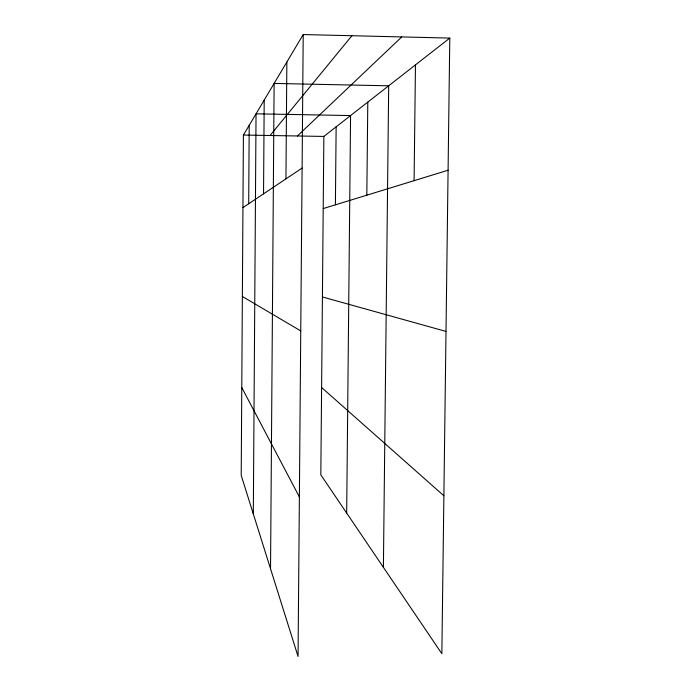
<?xml version="1.0" encoding="UTF-8"?>
<svg xmlns="http://www.w3.org/2000/svg" width="691" height="691" viewBox="0 0 691 691"><rect width="100%" height="100%" fill="white"/><g stroke="black" fill="none" stroke-linecap="round" stroke-linejoin="round"><path stroke-width="1.04" d="M303.211 34.55L243.405 135.056L241.211 475.391L298.054 656.45L303.211 34.55L449.789 38.083L441.851 653.703L320.823 474.872L323.854 136.429L449.789 38.083M248.691 203.767L249.209 125.304M253.312 513.923L256.041 113.816L350.57 115.57L346.675 513.076M263.539 193.843L264.204 100.1M270.535 568.797L274.12 83.43L388.688 85.805L383.401 567.337M285.944 178.865L286.851 62.035M335.403 204.838L336.137 126.842M366.826 195.182L367.793 102.121M414.09 180.671L415.464 64.894M270.051 135.514L351.918 35.725M297.406 135.98L401.747 36.925M242.938 207.611L302.105 168.06M323.207 208.578L448.088 170.228M243.405 135.056L323.854 136.429M322.421 296.957L446.006 331.421M242.36 296.482L300.758 330.911M321.609 387.496L443.89 495.793M241.781 387.521L299.376 496.95"/></g></svg>
